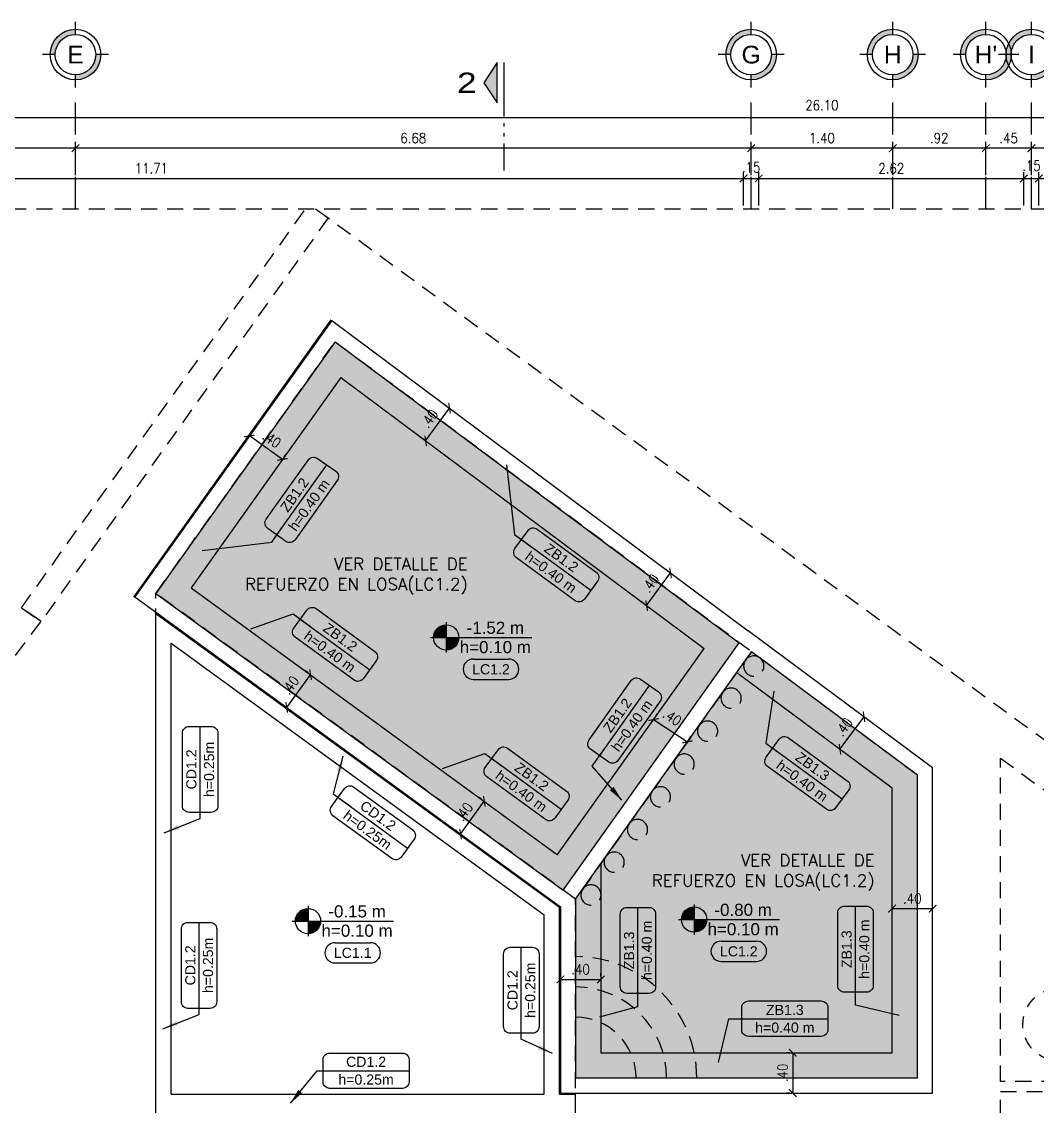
# Model space of a CAD drawing. Header units: millimetres. Extents: x -2.2 to 45.5, y -6.4 to 21.6.
# Drawn here: x 5.21 to 15.25, y 10.8 to 21.52 of the extents above; entities that cross this region are included whole.
import ezdxf
from ezdxf.enums import TextEntityAlignment as Align

# ---------------------------------------------------------------- set-up
doc = ezdxf.new("R2010")
doc.units = ezdxf.units.MM
doc.header["$LTSCALE"] = 0.05
doc.linetypes.add('DASHDOT2', pattern=[12.7, 6.35, -3.175, 0, -3.175])
doc.linetypes.add('HIDDEN2', pattern=[4.7625, 3.175, -1.5875])
for name, color, linetype in [('ACOTADO', 2, 'Continuous'), ('CANT_INVIS', 2, 'HIDDEN2'), ('CIMENTACIÓN$0$ACHURADO', 1, 'Continuous'), ('CIMENTACIÓN$0$CANT_VIS', 3, 'Continuous'), ('EJES', 1, 'DASHDOT2'), ('PLANTA BAJA$0$PRETIL', 2, 'HIDDEN2'), ('TXT_IND', 2, 'Continuous')]:
    doc.layers.add(name, color=color, linetype=linetype)
doc.styles.add('ACOTAMIENTOS', font='romans.shx', dxfattribs={"width": 0.85})
doc.styles.add('ARIAL', font='arial.ttf')
doc.styles.get("Standard").update_dxf_attribs({"font": 'romans.shx'})
doc.dimstyles.new('ACOTA_50', dxfattribs={"dimscale": 0.05, "dimtxt": 2, "dimasz": 1.5, "dimexe": 1.25, "dimexo": 0.625, "dimgap": 1, "dimtad": 1, "dimzin": 4, "dimdsep": 46, "dimtxsty": 'ACOTAMIENTOS', "dimblk1": 'ARCHTICK', "dimblk2": 'ARCHTICK', "dimsah": 1, "dimcen": 1.5, "dimclrd": 1, "dimclre": 1, "dimclrt": 256, "dimadec": 0, "dimazin": 0, "dimtfac": 1, "dimtofl": 0, "dimtmove": 2, "dimatfit": 3, "dimfxl": 0, "dimtolj": 1, "dimtzin": 0, "dimarcsym": 0})

# ---------------------------------------------------------------- blocks, each defined once
blk = doc.blocks.new('EJE')
at = {"layer": 'EJES', "linetype": 'Continuous'}
for points in [[(-0.25, 0), (-0.2, 0, -0.414214), (0, 0.2), (0, 0.25, 0.414214)], [(0.25, 0), (0.2, 0, -0.414214), (0, -0.2), (0, -0.25, 0.414214)]]:
    blk.add_hatch(color=256, dxfattribs=at).paths.add_polyline_path(points)
at = {"layer": 'EJES', "color": 1, "linetype": 'Continuous'}
for p, q in [((0, 0.2), (0, 0.325)), ((-0.2, 0), (-0.325, 0)), ((0.325, 0), (0.2, 0)), ((0, -0.325), (0, -0.2))]:
    blk.add_line(p, q, dxfattribs=at)
at = {"layer": 'EJES', "color": 3, "linetype": 'Continuous'}
for radius in [0.25, 0.2]:
    blk.add_circle((0, 0), radius, dxfattribs=at)
at = {"layer": 'EJES', "color": 4, "linetype": 'Continuous', "style": 'ARIAL'}
blk.add_attdef('EJE', text='', height=0.175, dxfattribs=at).set_placement((0, 0), align=Align.MIDDLE_CENTER)
blk = doc.blocks.new('_ARCHTICK')
at = {"color": 0, "linetype": 'ByBlock', "const_width": 0.15}
blk.add_lwpolyline([(-0.5, -0.5), (0.5, 0.5)], dxfattribs=at)
blk = doc.blocks.new('*D35')
at = {"layer": 'ACOTADO', "color": 1, "lineweight": -2}
for p, q in [((15.189, 20.005), (15.189, 20.336)), ((16.129, 20.273), (15.189, 20.273)), ((16.129, 20.005), (16.129, 20.336))]:
    blk.add_line(p, q, dxfattribs=at)
at = {"layer": 'DEFPOINTS', "color": 0}
for p in [(15.189, 20.273), (15.189, 19.973), (16.129, 19.973)]:
    blk.add_point(p, dxfattribs=at)
at = {"layer": 'ACOTADO', "color": 1, "lineweight": -2, "xscale": 0.07500000000000001, "yscale": 0.07500000000000001, "zscale": 0.07500000000000001, "rotation": 180}
blk.add_blockref('_ARCHTICK', (15.189, 20.273), dxfattribs=at)
at = {"layer": 'ACOTADO', "color": 1, "lineweight": -2, "xscale": 0.07500000000000001, "yscale": 0.07500000000000001, "zscale": 0.07500000000000001}
blk.add_blockref('_ARCHTICK', (16.129, 20.273), dxfattribs=at)
at = {"layer": 'ACOTADO', "insert": (15.659, 20.373), "char_height": 0.1, "attachment_point": 5, "style": 'ACOTAMIENTOS'}
blk.add_mtext('\\A1;.94', dxfattribs=at)
blk = doc.blocks.new('*D36')
at = {"layer": 'ACOTADO', "color": 1, "lineweight": -2}
for p, q in [((14.739, 20.005), (14.739, 20.336)), ((15.189, 20.273), (14.739, 20.273)), ((15.189, 20.005), (15.189, 20.336))]:
    blk.add_line(p, q, dxfattribs=at)
at = {"layer": 'DEFPOINTS', "color": 0}
for p in [(14.739, 20.273), (14.739, 19.973), (15.189, 19.973)]:
    blk.add_point(p, dxfattribs=at)
at = {"layer": 'ACOTADO', "color": 1, "lineweight": -2, "xscale": 0.07500000000000001, "yscale": 0.07500000000000001, "zscale": 0.07500000000000001, "rotation": 180}
blk.add_blockref('_ARCHTICK', (14.739, 20.273), dxfattribs=at)
at = {"layer": 'ACOTADO', "color": 1, "lineweight": -2, "xscale": 0.07500000000000001, "yscale": 0.07500000000000001, "zscale": 0.07500000000000001}
blk.add_blockref('_ARCHTICK', (15.189, 20.273), dxfattribs=at)
at = {"layer": 'ACOTADO', "insert": (14.964, 20.373), "char_height": 0.1, "attachment_point": 5, "style": 'ACOTAMIENTOS'}
blk.add_mtext('\\A1;.45', dxfattribs=at)
blk = doc.blocks.new('*D37')
at = {"layer": 'ACOTADO', "color": 1, "lineweight": -2}
for p, q in [((13.818, 20.005), (13.818, 20.336)), ((14.739, 20.273), (13.818, 20.273)), ((14.739, 20.005), (14.739, 20.336))]:
    blk.add_line(p, q, dxfattribs=at)
at = {"layer": 'DEFPOINTS', "color": 0}
for p in [(13.818, 20.273), (13.818, 19.973), (14.739, 19.973)]:
    blk.add_point(p, dxfattribs=at)
at = {"layer": 'ACOTADO', "color": 1, "lineweight": -2, "xscale": 0.07500000000000001, "yscale": 0.07500000000000001, "zscale": 0.07500000000000001, "rotation": 180}
blk.add_blockref('_ARCHTICK', (13.818, 20.273), dxfattribs=at)
at = {"layer": 'ACOTADO', "color": 1, "lineweight": -2, "xscale": 0.07500000000000001, "yscale": 0.07500000000000001, "zscale": 0.07500000000000001}
blk.add_blockref('_ARCHTICK', (14.739, 20.273), dxfattribs=at)
at = {"layer": 'ACOTADO', "insert": (14.278, 20.373), "char_height": 0.1, "attachment_point": 5, "style": 'ACOTAMIENTOS'}
blk.add_mtext('\\A1;.92', dxfattribs=at)
blk = doc.blocks.new('*D38')
at = {"layer": 'ACOTADO', "color": 1, "lineweight": -2}
for p, q in [((12.418, 20.005), (12.418, 20.336)), ((13.818, 20.273), (12.418, 20.273)), ((13.818, 20.005), (13.818, 20.336))]:
    blk.add_line(p, q, dxfattribs=at)
at = {"layer": 'DEFPOINTS', "color": 0}
for p in [(12.418, 20.273), (12.418, 19.973), (13.818, 19.973)]:
    blk.add_point(p, dxfattribs=at)
at = {"layer": 'ACOTADO', "color": 1, "lineweight": -2, "xscale": 0.07500000000000001, "yscale": 0.07500000000000001, "zscale": 0.07500000000000001, "rotation": 180}
blk.add_blockref('_ARCHTICK', (12.418, 20.273), dxfattribs=at)
at = {"layer": 'ACOTADO', "color": 1, "lineweight": -2, "xscale": 0.07500000000000001, "yscale": 0.07500000000000001, "zscale": 0.07500000000000001}
blk.add_blockref('_ARCHTICK', (13.818, 20.273), dxfattribs=at)
at = {"layer": 'ACOTADO', "insert": (13.118, 20.373), "char_height": 0.1, "attachment_point": 5, "style": 'ACOTAMIENTOS'}
blk.add_mtext('\\A1;1.40', dxfattribs=at)
blk = doc.blocks.new('*D39')
at = {"layer": 'ACOTADO', "color": 1, "lineweight": -2}
for p, q in [((5.738, 20.005), (5.738, 20.336)), ((12.418, 20.273), (5.738, 20.273)), ((12.418, 20.005), (12.418, 20.336))]:
    blk.add_line(p, q, dxfattribs=at)
at = {"layer": 'DEFPOINTS', "color": 0}
for p in [(5.738, 20.273), (5.738, 19.973), (12.418, 19.973)]:
    blk.add_point(p, dxfattribs=at)
at = {"layer": 'ACOTADO', "color": 1, "lineweight": -2, "xscale": 0.07500000000000001, "yscale": 0.07500000000000001, "zscale": 0.07500000000000001, "rotation": 180}
blk.add_blockref('_ARCHTICK', (5.738, 20.273), dxfattribs=at)
at = {"layer": 'ACOTADO', "color": 1, "lineweight": -2, "xscale": 0.07500000000000001, "yscale": 0.07500000000000001, "zscale": 0.07500000000000001}
blk.add_blockref('_ARCHTICK', (12.418, 20.273), dxfattribs=at)
at = {"layer": 'ACOTADO', "insert": (9.078, 20.373), "char_height": 0.1, "attachment_point": 5, "style": 'ACOTAMIENTOS'}
blk.add_mtext('\\A1;6.68', dxfattribs=at)
blk = doc.blocks.new('*D40')
at = {"layer": 'ACOTADO', "color": 1, "lineweight": -2}
for p, q in [((4.25, 20.005), (4.25, 20.336)), ((5.738, 20.273), (4.25, 20.273)), ((5.738, 20.005), (5.738, 20.336))]:
    blk.add_line(p, q, dxfattribs=at)
at = {"layer": 'DEFPOINTS', "color": 0}
for p in [(4.25, 20.273), (4.25, 19.973), (5.738, 19.973)]:
    blk.add_point(p, dxfattribs=at)
at = {"layer": 'ACOTADO', "color": 1, "lineweight": -2, "xscale": 0.07500000000000001, "yscale": 0.07500000000000001, "zscale": 0.07500000000000001, "rotation": 180}
blk.add_blockref('_ARCHTICK', (4.25, 20.273), dxfattribs=at)
at = {"layer": 'ACOTADO', "color": 1, "lineweight": -2, "xscale": 0.07500000000000001, "yscale": 0.07500000000000001, "zscale": 0.07500000000000001}
blk.add_blockref('_ARCHTICK', (5.738, 20.273), dxfattribs=at)
at = {"layer": 'ACOTADO', "insert": (4.994, 20.373), "char_height": 0.1, "attachment_point": 5, "style": 'ACOTAMIENTOS'}
blk.add_mtext('\\A1;1.49', dxfattribs=at)
blk = doc.blocks.new('*D55')
at = {"layer": 'ACOTADO', "color": 1, "lineweight": -2}
for p, q in [((-0.341, 20.306), (-0.341, 20.638)), ((25.756, 20.305), (25.756, 20.638)), ((-0.341, 20.575), (25.756, 20.575))]:
    blk.add_line(p, q, dxfattribs=at)
at = {"layer": 'DEFPOINTS', "color": 0}
for p in [(25.756, 20.575), (-0.341, 20.275), (25.756, 20.273)]:
    blk.add_point(p, dxfattribs=at)
at = {"layer": 'ACOTADO', "color": 1, "lineweight": -2, "xscale": 0.07500000000000001, "yscale": 0.07500000000000001, "zscale": 0.07500000000000001, "rotation": 180}
blk.add_blockref('_ARCHTICK', (-0.341, 20.575), dxfattribs=at)
at = {"layer": 'ACOTADO', "color": 1, "lineweight": -2, "xscale": 0.07500000000000001, "yscale": 0.07500000000000001, "zscale": 0.07500000000000001}
blk.add_blockref('_ARCHTICK', (25.756, 20.575), dxfattribs=at)
at = {"layer": 'ACOTADO', "insert": (13.118, 20.698), "char_height": 0.1, "attachment_point": 5, "style": 'ACOTAMIENTOS'}
blk.add_mtext('\\A1;26.10', dxfattribs=at)
blk = doc.blocks.new('ETZ')
at = {"layer": 'TXT_IND', "color": 1}
blk.add_line((-0.425, 0), (0.425, 0), dxfattribs=at)
at = {"layer": 'TXT_IND', "color": 2}
blk.add_lwpolyline([(-0.36, -0.175, -0.4142136), (-0.425, -0.11), (-0.425, 0.11, -0.4142136), (-0.36, 0.175), (0.36, 0.175, -0.4142136), (0.425, 0.11), (0.425, -0.11, -0.4142136), (0.36, -0.175)], format="xyb", close=True, dxfattribs=at)
at = {"layer": 'TXT_IND', "color": 3, "width": 0.95}
for tag, p in [('ZAPATA', (0, 0.0875)), ('h=', (0, -0.0875))]:
    blk.add_attdef(tag, text='', height=0.1, rotation=0.00023, dxfattribs=at).set_placement(p, align=Align.MIDDLE_CENTER)
blk = doc.blocks.new('CORTE')
at = {"layer": 'TXT_IND'}
blk.add_hatch(color=7, dxfattribs=at).paths.add_polyline_path([(-0.8, 0.05), (-0.5, 0.05), (-0.65, 0.15)])
at = {"layer": 'TXT_IND', "color": 7}
for p, q in [((-0.8, 0), (-0.4, 0)), ((-0.35, 0), (-0.325, 0)), ((-0.275, 0), (-0.25, 0)), ((-0.2, 0), (0, 0))]:
    blk.add_line(p, q, dxfattribs=at)
blk.add_lwpolyline([(-0.8, 0.05), (-0.65, 0.15), (-0.5, 0.05)], close=True, dxfattribs=at)
at = {"layer": 'TXT_IND', "color": 7, "style": 'ARIAL', "text_generation_flag": 6, "width": 1.25}
blk.add_attdef('1', text='', height=0.15, rotation=180, dxfattribs=at).set_placement((-0.65, 0.275), align=Align.MIDDLE_CENTER)
blk = doc.blocks.new('*D236')
at = {"layer": 'ACOTADO', "color": 1, "lineweight": -2}
for p, q in [((0.632, 19.706), (0.632, 20.037)), ((0.632, 19.975), (12.343, 19.974)), ((12.343, 19.706), (12.343, 20.036))]:
    blk.add_line(p, q, dxfattribs=at)
at = {"layer": 'DEFPOINTS', "color": 0}
for p in [(12.343, 19.974), (0.632, 19.675), (12.343, 19.674)]:
    blk.add_point(p, dxfattribs=at)
at = {"layer": 'ACOTADO', "color": 1, "lineweight": -2, "xscale": 0.07500000000000001, "yscale": 0.07500000000000001, "zscale": 0.07500000000000001}
for p, rotation in [((0.632, 19.975), 179.9958049277288), ((12.343, 19.974), 359.9958049277288)]:
    blk.add_blockref('_ARCHTICK', p, dxfattribs=dict(at, rotation=rotation))
at = {"layer": 'ACOTADO', "insert": (6.488, 20.074), "char_height": 0.1, "attachment_point": 5, "rotation": 359.9958, "style": 'ACOTAMIENTOS'}
blk.add_mtext('\\A1;11.71', dxfattribs=at)
blk = doc.blocks.new('*D237')
at = {"layer": 'ACOTADO', "color": 1, "lineweight": -2}
for p, q in [((12.343, 19.706), (12.343, 20.036)), ((12.343, 19.974), (12.493, 19.974)), ((12.493, 19.706), (12.493, 20.036))]:
    blk.add_line(p, q, dxfattribs=at)
at = {"layer": 'DEFPOINTS', "color": 0}
for p in [(12.493, 19.974), (12.343, 19.674), (12.493, 19.674)]:
    blk.add_point(p, dxfattribs=at)
at = {"layer": 'ACOTADO', "color": 1, "lineweight": -2, "xscale": 0.07500000000000001, "yscale": 0.07500000000000001, "zscale": 0.07500000000000001}
for p, rotation in [((12.343, 19.974), 179.9958049277288), ((12.493, 19.974), 359.9958049277288)]:
    blk.add_blockref('_ARCHTICK', p, dxfattribs=dict(at, rotation=rotation))
at = {"layer": 'ACOTADO', "insert": (12.418, 20.084), "char_height": 0.1, "attachment_point": 5, "rotation": 359.9958, "style": 'ACOTAMIENTOS'}
blk.add_mtext('\\A1;.15', dxfattribs=at)
blk = doc.blocks.new('*D238')
at = {"layer": 'ACOTADO', "color": 1, "lineweight": -2}
for p, q in [((12.493, 19.706), (12.493, 20.036)), ((12.493, 19.974), (15.114, 19.974)), ((15.114, 19.705), (15.114, 20.036))]:
    blk.add_line(p, q, dxfattribs=at)
at = {"layer": 'DEFPOINTS', "color": 0}
for p in [(15.114, 19.974), (12.493, 19.674), (15.114, 19.674)]:
    blk.add_point(p, dxfattribs=at)
at = {"layer": 'ACOTADO', "color": 1, "lineweight": -2, "xscale": 0.07500000000000001, "yscale": 0.07500000000000001, "zscale": 0.07500000000000001}
for p, rotation in [((12.493, 19.974), 179.9958049277288), ((15.114, 19.974), 359.9958049277288)]:
    blk.add_blockref('_ARCHTICK', p, dxfattribs=dict(at, rotation=rotation))
at = {"layer": 'ACOTADO', "insert": (13.804, 20.074), "char_height": 0.1, "attachment_point": 5, "rotation": 359.9958, "style": 'ACOTAMIENTOS'}
blk.add_mtext('\\A1;2.62', dxfattribs=at)
blk = doc.blocks.new('*D239')
at = {"layer": 'ACOTADO', "color": 1, "lineweight": -2}
for p, q in [((15.114, 19.705), (15.114, 20.036)), ((15.114, 19.974), (15.264, 19.974)), ((15.264, 19.705), (15.264, 20.036))]:
    blk.add_line(p, q, dxfattribs=at)
at = {"layer": 'DEFPOINTS', "color": 0}
for p in [(15.264, 19.974), (15.114, 19.674), (15.264, 19.674)]:
    blk.add_point(p, dxfattribs=at)
at = {"layer": 'ACOTADO', "color": 1, "lineweight": -2, "xscale": 0.07500000000000001, "yscale": 0.07500000000000001, "zscale": 0.07500000000000001}
for p, rotation in [((15.114, 19.974), 179.9958049277288), ((15.264, 19.974), 359.9958049277288)]:
    blk.add_blockref('_ARCHTICK', p, dxfattribs=dict(at, rotation=rotation))
at = {"layer": 'ACOTADO', "insert": (15.189, 20.1), "char_height": 0.1, "attachment_point": 5, "rotation": 359.9958, "style": 'ACOTAMIENTOS'}
blk.add_mtext('\\A1;.15', dxfattribs=at)
blk = doc.blocks.new('*D240')
at = {"layer": 'ACOTADO', "color": 1, "lineweight": -2}
for p, q in [((15.264, 19.705), (15.264, 20.036)), ((15.264, 19.974), (16.054, 19.973)), ((16.054, 19.705), (16.054, 20.036))]:
    blk.add_line(p, q, dxfattribs=at)
at = {"layer": 'DEFPOINTS', "color": 0}
for p in [(16.054, 19.973), (15.264, 19.674), (16.054, 19.674)]:
    blk.add_point(p, dxfattribs=at)
at = {"layer": 'ACOTADO', "color": 1, "lineweight": -2, "xscale": 0.07500000000000001, "yscale": 0.07500000000000001, "zscale": 0.07500000000000001}
for p, rotation in [((15.264, 19.974), 179.9958049277288), ((16.054, 19.973), 359.9958049277288)]:
    blk.add_blockref('_ARCHTICK', p, dxfattribs=dict(at, rotation=rotation))
at = {"layer": 'ACOTADO', "insert": (15.659, 20.073), "char_height": 0.1, "attachment_point": 5, "rotation": 359.9958, "style": 'ACOTAMIENTOS'}
blk.add_mtext('\\A1;.79', dxfattribs=at)
blk = doc.blocks.new('NIVEL-PLANTA')
at = {"layer": 'TXT_IND'}
for points in [[(-0.47, 0), (-0.345, 0), (-0.345, 0.125, 0.414214)], [(-0.345, -0.125, 0.414214), (-0.22, 0), (-0.345, 0)]]:
    blk.add_hatch(color=1, dxfattribs=at).paths.add_polyline_path(points)
for p, q in [((-0.345, 0.15), (-0.345, -0.15)), ((-0.5, 0), (0.5, 0)), ((-0.22, 0), (0.5, 0))]:
    blk.add_line(p, q, dxfattribs=at)
at = {"layer": 'TXT_IND', "color": 3}
blk.add_circle((-0.345, 0), 0.125, dxfattribs=at)
at = {"layer": 'TXT_IND', "style": 'ARIAL'}
blk.add_attdef('NIVEL', text='', height=0.12, dxfattribs=at).set_placement((0.14, 0), align=Align.BOTTOM_CENTER)
at = {"layer": 'TXT_IND', "style": 'ARIAL', "width": 0.95}
blk.add_attdef('PERALTE', text='', height=0.12, dxfattribs=at).set_placement((0.14, -0.191), align=Align.BOTTOM_CENTER)
blk = doc.blocks.new('ETIQUETA')
at = {"layer": 'TXT_IND', "color": 3}
for p, q in [((-0.175, 0.2), (0.175, 0.2)), ((-0.175, 0), (0.175, 0))]:
    blk.add_line(p, q, dxfattribs=at)
for centre, start, end in [((-0.175, 0.1), 90, 270), ((0.175, 0.1), 270, 90)]:
    blk.add_arc(centre, 0.1, start, end, dxfattribs=at)
at = {"layer": 'TXT_IND', "color": 4, "style": 'ARIAL'}
blk.add_attdef('TEXTO', text='', height=0.1, dxfattribs=at).set_placement((0, 0.1), align=Align.MIDDLE_CENTER)
blk = doc.blocks.new('*D261')
at = {"layer": 'ACOTADO', "color": 1, "lineweight": -2}
for p, q in [((7.826, 14.746), (8.062, 15.069)), ((8.037, 15.088), (8.011, 15.106)), ((7.852, 14.727), (7.877, 14.709))]:
    blk.add_line(p, q, dxfattribs=at)
at = {"layer": 'DEFPOINTS', "color": 0}
for p in [(8.062, 15.069), (8.062, 15.069), (7.826, 14.746)]:
    blk.add_point(p, dxfattribs=at)
at = {"layer": 'ACOTADO', "color": 1, "lineweight": -2, "xscale": 0.07500000000000001, "yscale": 0.07500000000000001, "zscale": 0.07500000000000001}
for p, rotation in [((8.062, 15.069), 53.92722160111551), ((7.826, 14.746), 233.9272216011155)]:
    blk.add_blockref('_ARCHTICK', p, dxfattribs=dict(at, rotation=rotation))
at = {"layer": 'ACOTADO', "insert": (7.863, 14.966), "char_height": 0.1, "attachment_point": 5, "rotation": 53.9272, "style": 'ACOTAMIENTOS'}
blk.add_mtext('\\A1;.40', dxfattribs=at)
blk = doc.blocks.new('*D262')
at = {"layer": 'ACOTADO', "color": 1, "lineweight": -2}
for p, q in [((9.755, 13.836), (9.73, 13.854)), ((9.545, 13.494), (9.78, 13.818)), ((9.519, 13.513), (9.494, 13.531))]:
    blk.add_line(p, q, dxfattribs=at)
at = {"layer": 'DEFPOINTS', "color": 0}
for p in [(9.78, 13.818), (9.78, 13.818), (9.545, 13.494)]:
    blk.add_point(p, dxfattribs=at)
at = {"layer": 'ACOTADO', "color": 1, "lineweight": -2, "xscale": 0.07500000000000001, "yscale": 0.07500000000000001, "zscale": 0.07500000000000001}
for p, rotation in [((9.78, 13.818), 53.92722160111585), ((9.545, 13.494), 233.9272216011159)]:
    blk.add_blockref('_ARCHTICK', p, dxfattribs=dict(at, rotation=rotation))
at = {"layer": 'ACOTADO', "insert": (9.581, 13.715), "char_height": 0.1, "attachment_point": 5, "rotation": 53.9272, "style": 'ACOTAMIENTOS'}
blk.add_mtext('\\A1;.40', dxfattribs=at)
blk = doc.blocks.new('*D263')
at = {"layer": 'ACOTADO', "color": 1, "lineweight": -2}
for p, q in [((11.595, 16.093), (11.57, 16.112)), ((11.385, 15.752), (11.621, 16.075)), ((11.36, 15.77), (11.335, 15.788))]:
    blk.add_line(p, q, dxfattribs=at)
at = {"layer": 'DEFPOINTS', "color": 0}
for p in [(11.621, 16.075), (11.621, 16.075), (11.385, 15.752)]:
    blk.add_point(p, dxfattribs=at)
at = {"layer": 'ACOTADO', "color": 1, "lineweight": -2, "xscale": 0.07500000000000001, "yscale": 0.07500000000000001, "zscale": 0.07500000000000001}
for p, rotation in [((11.621, 16.075), 53.92722160111536), ((11.385, 15.752), 233.9272216011154)]:
    blk.add_blockref('_ARCHTICK', p, dxfattribs=dict(at, rotation=rotation))
at = {"layer": 'ACOTADO', "insert": (11.422, 15.972), "char_height": 0.1, "attachment_point": 5, "rotation": 53.9272, "style": 'ACOTAMIENTOS'}
blk.add_mtext('\\A1;.40', dxfattribs=at)
blk = doc.blocks.new('*D264')
at = {"layer": 'ACOTADO', "color": 1, "lineweight": -2}
for p, q in [((9.2, 17.38), (9.436, 17.703)), ((9.41, 17.721), (9.385, 17.74)), ((9.175, 17.398), (9.15, 17.416))]:
    blk.add_line(p, q, dxfattribs=at)
at = {"layer": 'DEFPOINTS', "color": 0}
for p in [(9.436, 17.703), (9.436, 17.703), (9.2, 17.38)]:
    blk.add_point(p, dxfattribs=at)
at = {"layer": 'ACOTADO', "color": 1, "lineweight": -2, "xscale": 0.07500000000000001, "yscale": 0.07500000000000001, "zscale": 0.07500000000000001}
for p, rotation in [((9.436, 17.703), 53.92722160111531), ((9.2, 17.38), 233.9272216011153)]:
    blk.add_blockref('_ARCHTICK', p, dxfattribs=dict(at, rotation=rotation))
at = {"layer": 'ACOTADO', "insert": (9.237, 17.6), "char_height": 0.1, "attachment_point": 5, "rotation": 53.9272, "style": 'ACOTAMIENTOS'}
blk.add_mtext('\\A1;.40', dxfattribs=at)
blk = doc.blocks.new('*D265')
at = {"layer": 'ACOTADO', "color": 1, "lineweight": -2}
for p, q in [((12.798, 11.333), (12.767, 11.333)), ((12.829, 11.333), (12.829, 10.933)), ((12.798, 10.933), (12.767, 10.933))]:
    blk.add_line(p, q, dxfattribs=at)
at = {"layer": 'DEFPOINTS', "color": 0}
for p in [(12.829, 11.333), (12.829, 10.933), (12.829, 10.933)]:
    blk.add_point(p, dxfattribs=at)
at = {"layer": 'ACOTADO', "color": 1, "lineweight": -2, "xscale": 0.07500000000000001, "yscale": 0.07500000000000001, "zscale": 0.07500000000000001}
for p, rotation in [((12.829, 11.333), 90), ((12.829, 10.933), 270)]:
    blk.add_blockref('_ARCHTICK', p, dxfattribs=dict(at, rotation=rotation))
at = {"layer": 'ACOTADO', "insert": (12.729, 11.133), "char_height": 0.1, "attachment_point": 5, "rotation": 90, "style": 'ACOTAMIENTOS'}
blk.add_mtext('\\A1;.40', dxfattribs=at)
blk = doc.blocks.new('*D266')
at = {"layer": 'ACOTADO', "color": 1, "lineweight": -2}
for p, q in [((13.812, 12.789), (13.812, 12.82)), ((13.812, 12.757), (14.212, 12.757)), ((14.212, 12.789), (14.212, 12.82))]:
    blk.add_line(p, q, dxfattribs=at)
at = {"layer": 'DEFPOINTS', "color": 0}
for p in [(13.812, 12.757), (14.212, 12.757), (14.212, 12.757)]:
    blk.add_point(p, dxfattribs=at)
at = {"layer": 'ACOTADO', "color": 1, "lineweight": -2, "xscale": 0.07500000000000001, "yscale": 0.07500000000000001, "zscale": 0.07500000000000001, "rotation": 180}
blk.add_blockref('_ARCHTICK', (13.812, 12.757), dxfattribs=at)
at = {"layer": 'ACOTADO', "color": 1, "lineweight": -2, "xscale": 0.07500000000000001, "yscale": 0.07500000000000001, "zscale": 0.07500000000000001}
blk.add_blockref('_ARCHTICK', (14.212, 12.757), dxfattribs=at)
at = {"layer": 'ACOTADO', "insert": (14.012, 12.857), "char_height": 0.1, "attachment_point": 5, "style": 'ACOTAMIENTOS'}
blk.add_mtext('\\A1;.40', dxfattribs=at)
blk = doc.blocks.new('*D267')
at = {"layer": 'ACOTADO', "color": 1, "lineweight": -2}
for p, q in [((10.532, 12.088), (10.532, 12.12)), ((10.932, 12.088), (10.932, 12.12)), ((10.532, 12.057), (10.932, 12.057))]:
    blk.add_line(p, q, dxfattribs=at)
at = {"layer": 'DEFPOINTS', "color": 0}
for p in [(10.532, 12.057), (10.932, 12.057), (10.932, 12.057)]:
    blk.add_point(p, dxfattribs=at)
at = {"layer": 'ACOTADO', "color": 1, "lineweight": -2, "xscale": 0.07500000000000001, "yscale": 0.07500000000000001, "zscale": 0.07500000000000001, "rotation": 180}
blk.add_blockref('_ARCHTICK', (10.532, 12.057), dxfattribs=at)
at = {"layer": 'ACOTADO', "color": 1, "lineweight": -2, "xscale": 0.07500000000000001, "yscale": 0.07500000000000001, "zscale": 0.07500000000000001}
blk.add_blockref('_ARCHTICK', (10.932, 12.057), dxfattribs=at)
at = {"layer": 'ACOTADO', "insert": (10.732, 12.157), "char_height": 0.1, "attachment_point": 5, "style": 'ACOTAMIENTOS'}
blk.add_mtext('\\A1;.40', dxfattribs=at)
blk = doc.blocks.new('*D268')
at = {"layer": 'ACOTADO', "color": 1, "lineweight": -2}
for p, q in [((13.509, 14.671), (13.484, 14.69)), ((13.296, 14.332), (13.534, 14.653)), ((13.271, 14.35), (13.246, 14.369))]:
    blk.add_line(p, q, dxfattribs=at)
at = {"layer": 'DEFPOINTS', "color": 0}
for p in [(13.534, 14.653), (13.534, 14.653), (13.296, 14.332)]:
    blk.add_point(p, dxfattribs=at)
at = {"layer": 'ACOTADO', "color": 1, "lineweight": -2, "xscale": 0.07500000000000001, "yscale": 0.07500000000000001, "zscale": 0.07500000000000001}
for p, rotation in [((13.534, 14.653), 53.42945896211806), ((13.296, 14.332), 233.429458962118)]:
    blk.add_blockref('_ARCHTICK', p, dxfattribs=dict(at, rotation=rotation))
at = {"layer": 'ACOTADO', "insert": (13.335, 14.552), "char_height": 0.1, "attachment_point": 5, "rotation": 53.4295, "style": 'ACOTAMIENTOS'}
blk.add_mtext('\\A1;.40', dxfattribs=at)
blk = doc.blocks.new('*D269')
at = {"layer": 'ACOTADO', "color": 1, "lineweight": -2}
for p, q in [((7.476, 17.455), (7.495, 17.48)), ((7.784, 17.197), (7.458, 17.429)), ((7.802, 17.223), (7.82, 17.248))]:
    blk.add_line(p, q, dxfattribs=at)
at = {"layer": 'DEFPOINTS', "color": 0}
for p in [(7.458, 17.429), (7.458, 17.429), (7.784, 17.197)]:
    blk.add_point(p, dxfattribs=at)
at = {"layer": 'ACOTADO', "color": 1, "lineweight": -2, "xscale": 0.07500000000000001, "yscale": 0.07500000000000001, "zscale": 0.07500000000000001}
for p, rotation in [((7.458, 17.429), 144.5579614333128), ((7.784, 17.197), 324.5579614333128)]:
    blk.add_blockref('_ARCHTICK', p, dxfattribs=dict(at, rotation=rotation))
at = {"layer": 'ACOTADO', "insert": (7.679, 17.395), "char_height": 0.1, "attachment_point": 5, "rotation": 324.558, "style": 'ACOTAMIENTOS'}
blk.add_mtext('\\A1;.40', dxfattribs=at)
blk = doc.blocks.new('*D270')
at = {"layer": 'ACOTADO', "color": 1, "lineweight": -2}
for p, q in [((11.454, 14.626), (11.788, 14.405)), ((11.471, 14.652), (11.488, 14.678)), ((11.805, 14.431), (11.822, 14.457))]:
    blk.add_line(p, q, dxfattribs=at)
at = {"layer": 'DEFPOINTS', "color": 0}
for p in [(11.454, 14.626), (11.788, 14.405), (11.788, 14.405)]:
    blk.add_point(p, dxfattribs=at)
at = {"layer": 'ACOTADO', "color": 1, "lineweight": -2, "xscale": 0.07500000000000001, "yscale": 0.07500000000000001, "zscale": 0.07500000000000001}
for p, rotation in [((11.454, 14.626), 146.5462681643224), ((11.788, 14.405), 326.5462681643224)]:
    blk.add_blockref('_ARCHTICK', p, dxfattribs=dict(at, rotation=rotation))
at = {"layer": 'ACOTADO', "insert": (11.638, 14.648), "char_height": 0.1, "attachment_point": 5, "rotation": 326.5463, "style": 'ACOTAMIENTOS'}
blk.add_mtext('\\A1;.40', dxfattribs=at)
blk = doc.blocks.new('PLANTA BAJA')
at = {"layer": 'PLANTA BAJA$0$PRETIL'}
for p, q in [((5.206, 15.731), (8.012, 19.673)), ((8.111, 19.673), (8.237, 19.584)), ((8.237, 19.584), (5.398, 15.595)), ((24.98, 7.382), (8.207, 19.602)), ((6.534, 15.873), (8.304, 18.359)), ((14.062, 14.075), (8.304, 18.359)), ((10.682, 12.851), (6.534, 15.873)), ((6.534, 6.508), (6.534, 15.873)), ((5.398, 15.595), (5.206, 15.731)), ((5.206, 15.731), (5.398, 15.595)), ((12.421, 15.296), (11.45, 13.932)), ((12.499, 15.238), (12.421, 15.296)), ((14.062, 14.075), (12.506, 15.233)), ((14.882, 11.048), (14.882, 14.244)), ((14.882, 14.244), (15.447, 13.833)), ((14.062, 11.083), (14.062, 14.075)), ((11.432, 13.906), (10.682, 12.851)), ((10.682, 6.325), (10.682, 12.851)), ((10.682, 11.083), (14.062, 11.083)), ((15.447, 11.048), (14.882, 11.048)), ((14.882, 10.448), (14.882, 10.948)), ((14.882, 10.948), (17.127, 10.948))]:
    blk.add_line(p, q, dxfattribs=at)
for centre, radius, start, end in [((-0.497, 19.79), 7.235, 269.9985, 324.558), ((12.444, 15.155), 0.1, 90, 180), ((12.444, 15.155), 0.1, 0, 90), ((12.444, 15.155), 0.1, 180, 0), ((12.22, 14.837), 0.1, 90, 180), ((12.22, 14.837), 0.1, 0, 90), ((12.22, 14.837), 0.1, 180, 0), ((11.988, 14.511), 0.1, 90, 180), ((11.988, 14.511), 0.1, 0, 90), ((11.988, 14.511), 0.1, 180, 0), ((11.756, 14.186), 0.1, 90, 180), ((11.756, 14.186), 0.1, 0, 90), ((11.756, 14.186), 0.1, 180, 0), ((11.521, 13.862), 0.1, 90, 180), ((11.521, 13.862), 0.1, 0, 90), ((11.521, 13.862), 0.1, 180, 0), ((11.294, 13.539), 0.1, 90, 180), ((11.294, 13.539), 0.1, 0, 90), ((11.294, 13.539), 0.1, 180, 0), ((11.064, 13.216), 0.1, 90, 180), ((11.064, 13.216), 0.1, 0, 90), ((11.064, 13.216), 0.1, 180, 0), ((10.834, 12.892), 0.1, 90, 180), ((10.834, 12.892), 0.1, 0, 90), ((10.834, 12.892), 0.1, 180, 0), ((10.682, 11.083), 1.2, 0, 90), ((10.682, 11.083), 0.9, 360, 90), ((10.682, 11.083), 0.6, 360, 90)]:
    blk.add_arc(centre, radius, start, end, dxfattribs=at)
blk = doc.blocks.new('DET')
at = {"layer": 'TXT_IND', "color": 1, "linetype": 'HIDDEN2', "ltscale": 0.75}
blk.add_circle((0, 0), 0.36, dxfattribs=at)
at = {"layer": 'TXT_IND', "color": 4, "text_generation_flag": 6, "width": 1.25}
blk.add_attdef('DET. E', text='', height=0.17, rotation=180, dxfattribs=at).set_placement((-0.541, -0.583), align=Align.TOP_RIGHT)
at = {"layer": 'TXT_IND', "color": 1}
blk.add_leader([(-0.273, -0.235), (-0.541, -0.583)], dimstyle='ACOTA_50', override={"dimasz": 3, "dimgap": 1, "dimtad": 0}, dxfattribs=at)

msp = doc.modelspace()

# ---------------------------------------------------------------- hatches: boundary and pattern name
at = {"layer": 'CIMENTACIÓN$0$ACHURADO'}
h = msp.add_hatch(color=254, dxfattribs=at)
h.paths.add_polyline_path([(13.812, 13.949), (12.375, 15.015), (10.932, 12.987), (10.932, 11.333), (13.812, 11.333)])
h.paths.add_polyline_path([(8.36, 18.006), (6.882, 15.929), (10.604, 13.217), (12.054, 15.254)], flags=16)
h.paths.add_polyline_path([(8.304, 18.359), (6.534, 15.873), (10.56, 12.94), (12.299, 15.383)])
h.paths.add_polyline_path([(12.054, 15.254), (10.604, 13.217), (6.882, 15.929), (8.36, 18.006)], flags=16)
h = msp.add_hatch(color=254, dxfattribs=at)
h.paths.add_polyline_path([(14.062, 14.075), (12.421, 15.296), (10.682, 12.851), (10.682, 11.083), (14.062, 11.083)])
h.paths.add_polyline_path([(13.812, 11.333), (10.932, 11.333), (10.932, 12.987), (12.375, 15.015), (13.812, 13.949)], flags=16)

# ---------------------------------------------------------------- linework, layer by layer
at = {"layer": 'CANT_INVIS', "color": 6}
msp.add_lwpolyline([(-0.341, 8.9), (-0.341, 19.675), (25.756, 19.673), (25.756, -0.075)], dxfattribs=at)
at = {"layer": 'CIMENTACIÓN$0$CANT_VIS'}
for p, q in [((8.271, 18.571), (12.389, 15.503)), ((8.304, 18.359), (12.299, 15.383)), ((6.534, 7.79), (6.534, 15.675)), ((6.684, 10.923), (6.684, 15.38)), ((10.559, 12.938), (12.299, 15.383)), ((10.682, 12.851), (12.421, 15.296)), ((10.522, 10.923), (10.522, 12.77)), ((10.372, 10.923), (10.372, 12.694)), ((6.684, 10.923), (10.372, 10.923)), ((10.522, 10.923), (10.682, 10.923)), ((10.682, 7.79), (10.682, 10.923))]:
    msp.add_line(p, q, dxfattribs=at)
at = {"layer": 'CIMENTACIÓN$0$CANT_VIS', "color": 1}
for p in [(8.36, 18.006), (10.504, 13.292)]:
    msp.add_line(p, (11.954, 15.328), dxfattribs=at)
at = {"layer": 'CIMENTACIÓN$0$CANT_VIS'}
for points in [[(8.263, 18.577), (6.312, 15.836)], [(8.271, 18.571), (6.326, 15.839), (10.532, 12.775)], [(8.304, 18.359), (6.534, 15.873), (10.56, 12.94)], [(6.534, 15.675), (10.522, 12.77)], [(10.532, 10.933), (14.212, 10.933), (14.212, 14.15), (12.389, 15.503)], [(6.684, 15.38), (10.372, 12.694)], [(10.682, 11.083), (14.062, 11.083), (14.062, 14.075), (12.421, 15.296)], [(10.532, 12.775), (10.532, 10.933)], [(10.682, 12.851), (10.682, 12.851), (10.682, 11.083)]]:
    msp.add_lwpolyline(points, dxfattribs=at)
at = {"layer": 'CIMENTACIÓN$0$CANT_VIS', "color": 1}
for points in [[(8.36, 18.006), (6.882, 15.929), (10.502, 13.29)], [(10.932, 11.333), (13.812, 11.333), (13.812, 13.949), (12.275, 15.089)], [(10.932, 13.203), (10.932, 11.333)]]:
    msp.add_lwpolyline(points, dxfattribs=at)
at = {"layer": 'EJES'}
for p, q in [((5.738, 19.673), (5.738, 20.873)), ((12.418, 19.673), (12.418, 20.873)), ((13.818, 19.673), (13.818, 20.873)), ((14.739, 19.673), (14.739, 20.873)), ((15.189, 19.673), (15.189, 20.873))]:
    msp.add_line(p, q, dxfattribs=at)

# ---------------------------------------------------------------- block references
msp.add_blockref('PLANTA BAJA', (0, 0))
for p, values in [((5.738, 21.198), {'EJE': 'E'}), ((12.418, 21.198), {'EJE': 'G'}), ((13.818, 21.198), {'EJE': 'H'}), ((14.739, 21.198), {'EJE': "H'"}), ((15.189, 21.198), {'EJE': 'I'})]:
    msp.add_blockref('EJE', p, dxfattribs=at).add_auto_attribs(values)
at = {"layer": 'TXT_IND'}
ref = msp.add_blockref('CORTE', (9.974, 20.054), dxfattribs=dict(at, xscale=-1.3333, yscale=1.3333, zscale=1.3333, rotation=90))
ref.add_attrib('1', '2', dxfattribs={"color": 7, "height": 0.2, "rotation": 180, "style": 'ARIAL', "text_generation_flag": 6, "width": 1.25}).set_placement((9.607, 20.92), align=Align.MIDDLE_CENTER)
ref = msp.add_blockref('ETZ', (7.975, 16.797), dxfattribs=dict(at, rotation=54.55796143331232))
ref.add_attrib('ZAPATA', 'ZB1.2', dxfattribs={"color": 3, "height": 0.1, "rotation": 54.5577, "style": 'ARIAL'}).set_placement((7.904, 16.847), align=Align.MIDDLE_CENTER)
ref.add_attrib('h=', 'h=0.40 m', dxfattribs={"color": 3, "height": 0.1, "rotation": 54.5577, "style": 'ARIAL'}).set_placement((8.047, 16.746), align=Align.MIDDLE_CENTER)
ref = msp.add_blockref('ETZ', (10.491, 16.154), dxfattribs=dict(at, rotation=323.9228191177314))
ref.add_attrib('ZAPATA', 'ZB1.2', dxfattribs={"color": 3, "height": 0.1, "rotation": 323.9225, "style": 'ARIAL'}).set_placement((10.542, 16.225), align=Align.MIDDLE_CENTER)
ref.add_attrib('h=', 'h=0.40 m', dxfattribs={"color": 3, "height": 0.1, "rotation": 323.9225, "style": 'ARIAL'}).set_placement((10.439, 16.083), align=Align.MIDDLE_CENTER)
ref = msp.add_blockref('ETZ', (8.304, 15.369), dxfattribs=dict(at, rotation=323.9228191177314))
ref.add_attrib('ZAPATA', 'ZB1.2', dxfattribs={"color": 3, "height": 0.1, "rotation": 323.9225, "style": 'ARIAL'}).set_placement((8.356, 15.44), align=Align.MIDDLE_CENTER)
ref.add_attrib('h=', 'h=0.40 m', dxfattribs={"color": 3, "height": 0.1, "rotation": 323.9225, "style": 'ARIAL'}).set_placement((8.253, 15.298), align=Align.MIDDLE_CENTER)
ref = msp.add_blockref('NIVEL-PLANTA', (9.749, 15.437), dxfattribs=at)
ref.add_attrib('NIVEL', '-1.52 m', dxfattribs={"height": 0.12, "style": 'ARIAL'}).set_placement((9.889, 15.437), align=Align.BOTTOM_CENTER)
ref.add_attrib('PERALTE', 'h=0.10 m', dxfattribs={"height": 0.12, "style": 'ARIAL'}).set_placement((9.889, 15.246), align=Align.BOTTOM_CENTER)
for p, values in [((9.846, 15.023), {'TEXTO': 'LC1.2'}), ((8.479, 12.22), {'TEXTO': 'LC1.1'}), ((12.296, 12.235), {'TEXTO': 'LC1.2'})]:
    msp.add_blockref('ETIQUETA', p, dxfattribs=at).add_auto_attribs(values)
ref = msp.add_blockref('ETZ', (11.167, 14.616), dxfattribs=dict(at, rotation=54.55773169212814))
ref.add_attrib('ZAPATA', 'ZB1.2', dxfattribs={"color": 3, "height": 0.1, "rotation": 54.5574, "style": 'ARIAL'}).set_placement((11.096, 14.667), align=Align.MIDDLE_CENTER)
ref.add_attrib('h=', 'h=0.40 m', dxfattribs={"color": 3, "height": 0.1, "rotation": 54.5574, "style": 'ARIAL'}).set_placement((11.238, 14.566), align=Align.MIDDLE_CENTER)
ref = msp.add_blockref('ETZ', (6.971, 14.133), dxfattribs=dict(at, rotation=90.00030408680253))
ref.add_attrib('ZAPATA', 'CD1.2', dxfattribs={"color": 3, "height": 0.1, "rotation": 90, "style": 'ARIAL'}).set_placement((6.884, 14.133), align=Align.MIDDLE_CENTER)
ref.add_attrib('h=', 'h=0.25m', dxfattribs={"color": 3, "height": 0.1, "rotation": 90, "style": 'ARIAL'}).set_placement((7.059, 14.133), align=Align.MIDDLE_CENTER)
ref = msp.add_blockref('ETZ', (12.975, 14.092), dxfattribs=dict(at, rotation=323.9228191177314))
ref.add_attrib('ZAPATA', 'ZB1.3', dxfattribs={"color": 3, "height": 0.1, "rotation": 323.9225, "style": 'ARIAL'}).set_placement((13.026, 14.163), align=Align.MIDDLE_CENTER)
ref.add_attrib('h=', 'h=0.40 m', dxfattribs={"color": 3, "height": 0.1, "rotation": 323.9225, "style": 'ARIAL'}).set_placement((12.923, 14.021), align=Align.MIDDLE_CENTER)
ref = msp.add_blockref('ETZ', (10.198, 13.99), dxfattribs=dict(at, rotation=323.9228191177314))
ref.add_attrib('ZAPATA', 'ZB1.2', dxfattribs={"color": 3, "height": 0.1, "rotation": 323.9225, "style": 'ARIAL'}).set_placement((10.249, 14.061), align=Align.MIDDLE_CENTER)
ref.add_attrib('h=', 'h=0.40 m', dxfattribs={"color": 3, "height": 0.1, "rotation": 323.9225, "style": 'ARIAL'}).set_placement((10.146, 13.919), align=Align.MIDDLE_CENTER)
ref = msp.add_blockref('ETZ', (8.678, 13.605), dxfattribs=dict(at, rotation=323.9272216011151))
ref.add_attrib('ZAPATA', 'CD1.2', dxfattribs={"color": 3, "height": 0.1, "rotation": 323.9269, "style": 'ARIAL'}).set_placement((8.729, 13.676), align=Align.MIDDLE_CENTER)
ref.add_attrib('h=', 'h=0.25m', dxfattribs={"color": 3, "height": 0.1, "rotation": 323.9269, "style": 'ARIAL'}).set_placement((8.626, 13.535), align=Align.MIDDLE_CENTER)
ref = msp.add_blockref('NIVEL-PLANTA', (8.382, 12.634), dxfattribs=at)
ref.add_attrib('NIVEL', '-0.15 m', dxfattribs={"height": 0.12, "style": 'ARIAL'}).set_placement((8.522, 12.634), align=Align.BOTTOM_CENTER)
ref.add_attrib('PERALTE', 'h=0.10 m', dxfattribs={"height": 0.12, "style": 'ARIAL'}).set_placement((8.522, 12.443), align=Align.BOTTOM_CENTER)
ref = msp.add_blockref('ETZ', (11.299, 12.344), dxfattribs=dict(at, rotation=90.00030408680256))
ref.add_attrib('ZAPATA', 'ZB1.3', dxfattribs={"color": 3, "height": 0.1, "rotation": 90, "style": 'ARIAL'}).set_placement((11.211, 12.344), align=Align.MIDDLE_CENTER)
ref.add_attrib('h=', 'h=0.40 m', dxfattribs={"color": 3, "height": 0.1, "rotation": 90, "style": 'ARIAL'}).set_placement((11.386, 12.344), align=Align.MIDDLE_CENTER)
ref = msp.add_blockref('NIVEL-PLANTA', (12.199, 12.649), dxfattribs=at)
ref.add_attrib('NIVEL', '-0.80 m', dxfattribs={"height": 0.12, "style": 'ARIAL'}).set_placement((12.339, 12.649), align=Align.BOTTOM_CENTER)
ref.add_attrib('PERALTE', 'h=0.10 m', dxfattribs={"height": 0.12, "style": 'ARIAL'}).set_placement((12.339, 12.458), align=Align.BOTTOM_CENTER)
ref = msp.add_blockref('ETZ', (13.45, 12.356), dxfattribs=dict(at, rotation=90.00030408680256))
ref.add_attrib('ZAPATA', 'ZB1.3', dxfattribs={"color": 3, "height": 0.1, "rotation": 90, "style": 'ARIAL'}).set_placement((13.362, 12.356), align=Align.MIDDLE_CENTER)
ref.add_attrib('h=', 'h=0.40 m', dxfattribs={"color": 3, "height": 0.1, "rotation": 90, "style": 'ARIAL'}).set_placement((13.537, 12.356), align=Align.MIDDLE_CENTER)
ref = msp.add_blockref('ETZ', (6.96, 12.196), dxfattribs=dict(at, rotation=90.00030408680253))
ref.add_attrib('ZAPATA', 'CD1.2', dxfattribs={"color": 3, "height": 0.1, "rotation": 90, "style": 'ARIAL'}).set_placement((6.873, 12.196), align=Align.MIDDLE_CENTER)
ref.add_attrib('h=', 'h=0.25m', dxfattribs={"color": 3, "height": 0.1, "rotation": 90, "style": 'ARIAL'}).set_placement((7.048, 12.196), align=Align.MIDDLE_CENTER)
ref = msp.add_blockref('ETZ', (10.146, 11.95), dxfattribs=dict(at, rotation=90.00030408680253))
ref.add_attrib('ZAPATA', 'CD1.2', dxfattribs={"color": 3, "height": 0.1, "rotation": 90, "style": 'ARIAL'}).set_placement((10.059, 11.95), align=Align.MIDDLE_CENTER)
ref.add_attrib('h=', 'h=0.25m', dxfattribs={"color": 3, "height": 0.1, "rotation": 90, "style": 'ARIAL'}).set_placement((10.234, 11.95), align=Align.MIDDLE_CENTER)
ref = msp.add_blockref('DET', (15.464, 11.611), dxfattribs=dict(at, rotation=180))
ref.add_attrib('DET. E', 'DET. A', dxfattribs={"color": 4, "height": 0.12}).set_placement((16.576, 12.314), align=Align.TOP_RIGHT)
ref = msp.add_blockref('ETZ', (12.751, 11.669), dxfattribs=dict(at, rotation=0.0003040868025609242))
ref.add_attrib('ZAPATA', 'ZB1.3', dxfattribs={"color": 3, "height": 0.1, "style": 'ARIAL'}).set_placement((12.751, 11.756), align=Align.MIDDLE_CENTER)
ref.add_attrib('h=', 'h=0.40 m', dxfattribs={"color": 3, "height": 0.1, "style": 'ARIAL'}).set_placement((12.751, 11.581), align=Align.MIDDLE_CENTER)
ref = msp.add_blockref('ETZ', (8.611, 11.155), dxfattribs=dict(at, rotation=0.0003040868025200176))
ref.add_attrib('ZAPATA', 'CD1.2', dxfattribs={"color": 3, "height": 0.1, "style": 'ARIAL'}).set_placement((8.611, 11.243), align=Align.MIDDLE_CENTER)
ref.add_attrib('h=', 'h=0.25m', dxfattribs={"color": 3, "height": 0.1, "style": 'ARIAL'}).set_placement((8.611, 11.068), align=Align.MIDDLE_CENTER)

# ---------------------------------------------------------------- texts
at = {"layer": 'TXT_IND', "color": 6, "char_height": 0.12, "attachment_point": 6}
for insert in [(9.615, 16.044), (13.638, 13.115)]:
    msp.add_mtext('VER DETALLE DE\\PREFUERZO EN LOSA(LC1.2)', dxfattribs=dict(at, insert=insert))

# ---------------------------------------------------------------- dimensions: what is measured, and where the dimension line sits
at = {"layer": 'ACOTADO'}
dim = msp.add_linear_dim(base=(25.756, 20.575), p1=(-0.341, 20.275), p2=(25.756, 20.273), dimstyle='ACOTA_50', dxfattribs=at)
dim.commit()
dim.dimension.update_dxf_attribs({"geometry": '*D55', "text_midpoint": (13.118, 20.698), "dimtype": 160})
for base, p1, p2, picture, middle in [((4.25, 20.273), (5.738, 19.973), (4.25, 19.973), '*D40', (4.994, 20.373)), ((5.738, 20.273), (12.418, 19.973), (5.738, 19.973), '*D39', (9.078, 20.373)), ((12.418, 20.273), (13.818, 19.973), (12.418, 19.973), '*D38', (13.118, 20.373)), ((13.818, 20.273), (14.739, 19.973), (13.818, 19.973), '*D37', (14.278, 20.373)), ((14.739, 20.273), (15.189, 19.973), (14.739, 19.973), '*D36', (14.964, 20.373)), ((15.189, 20.273), (16.129, 19.973), (15.189, 19.973), '*D35', (15.659, 20.373))]:
    dim = msp.add_linear_dim(base=base, p1=p1, p2=p2, dimstyle='ACOTA_50', dxfattribs=at)
    dim.commit()
    dim.dimension.update_dxf_attribs({"geometry": picture, "text_midpoint": middle})
at = {"layer": 'ACOTADO', "color": 1}
for base, p1, p2, picture, middle in [((15.264, 19.974), (15.114, 19.674), (15.264, 19.674), '*D239', (15.189, 20.1)), ((12.493, 19.974), (12.343, 19.674), (12.493, 19.674), '*D237', (12.418, 20.084))]:
    dim = msp.add_linear_dim(base=base, p1=p1, p2=p2, angle=179.9958, dimstyle='ACOTA_50', dxfattribs=at)
    dim.commit()
    dim.dimension.update_dxf_attribs({"geometry": picture, "text_midpoint": middle, "dimtype": 160})
for base, p1, p2, picture, middle in [((12.343, 19.974), (0.632, 19.675), (12.343, 19.674), '*D236', (6.488, 20.074)), ((15.114, 19.974), (12.493, 19.674), (15.114, 19.674), '*D238', (13.804, 20.074)), ((16.054, 19.973), (15.264, 19.674), (16.054, 19.674), '*D240', (15.659, 20.073))]:
    dim = msp.add_linear_dim(base=base, p1=p1, p2=p2, angle=179.9958, dimstyle='ACOTA_50', dxfattribs=at)
    dim.commit()
    dim.dimension.update_dxf_attribs({"geometry": picture, "text_midpoint": middle})
for p1, p2, picture, middle in [((9.2, 17.38), (9.436, 17.703), '*D264', (9.237, 17.6)), ((11.385, 15.752), (11.621, 16.075), '*D263', (11.422, 15.972)), ((7.826, 14.746), (8.062, 15.069), '*D261', (7.863, 14.966)), ((9.545, 13.494), (9.78, 13.818), '*D262', (9.581, 13.715))]:
    dim = msp.add_aligned_dim(p1=p1, p2=p2, distance=0, dimstyle='ACOTA_50', dxfattribs=at)
    dim.commit()
    dim.dimension.update_dxf_attribs({"geometry": picture, "text_midpoint": middle})
at = {"layer": 'ACOTADO'}
for p1, p2, picture, middle in [((7.784, 17.197), (7.458, 17.429), '*D269', (7.679, 17.395)), ((13.296, 14.332), (13.534, 14.653), '*D268', (13.335, 14.552)), ((13.812, 12.757), (14.212, 12.757), '*D266', (14.012, 12.857)), ((10.532, 12.057), (10.932, 12.057), '*D267', (10.732, 12.157)), ((12.829, 11.333), (12.829, 10.933), '*D265', (12.729, 11.133))]:
    dim = msp.add_aligned_dim(p1=p1, p2=p2, distance=0, dimstyle='ACOTA_50', dxfattribs=at)
    dim.commit()
    dim.dimension.update_dxf_attribs({"geometry": picture, "text_midpoint": middle})
dim = msp.add_linear_dim(base=(11.788, 14.405), p1=(11.454, 14.626), p2=(11.788, 14.405), angle=326.5463, dimstyle='ACOTA_50', dxfattribs=at)
dim.commit()
dim.dimension.update_dxf_attribs({"geometry": '*D270', "text_midpoint": (11.638, 14.648), "dimtype": 161})

# ---------------------------------------------------------------- leaders
at = {"layer": 'TXT_IND'}
for points in [[(10.001, 17.144), (10.077, 16.455), (10.249, 16.33)], [(6.99, 16.296), (7.679, 16.38), (7.802, 16.553)], [(7.473, 15.521), (7.891, 15.67), (8.063, 15.545)], [(12.641, 14.906), (12.562, 14.393), (12.734, 14.268)], [(8.382, 14.263), (8.287, 13.89), (8.459, 13.765)], [(9.366, 14.142), (9.784, 14.291), (9.956, 14.166)], [(11.139, 13.83), (10.846, 14.165), (10.969, 14.338)], [(6.614, 13.506), (6.971, 13.649), (6.971, 13.862)], [(13.883, 11.7), (13.45, 11.802), (13.45, 12.015)], [(6.603, 11.57), (6.96, 11.712), (6.96, 11.925)], [(10.922, 11.687), (11.299, 11.79), (11.299, 12.002)], [(10.454, 11.324), (10.146, 11.467), (10.146, 11.679)], [(12.094, 11.235), (12.197, 11.669), (12.41, 11.669)], [(7.864, 10.833), (8.127, 11.155), (8.34, 11.155)]]:
    msp.add_leader(points, dimstyle='ACOTA_50', override={"dimasz": 3, "dimgap": 1, "dimtad": 0}, dxfattribs=at)

doc.saveas('drawing.dxf')
